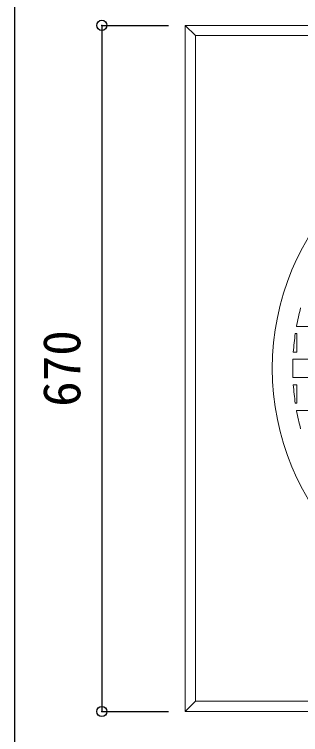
# Model space of a CAD drawing. Units: millimetres at full size, sheet at 1:20; details may follow other scales. Extents: x -2685 to 2715, y -1915 to 1785.
# Drawn here: x -2685 to -2406, y -1273 to -569 of the extents above; entities that cross this region are included whole.
import ezdxf
from ezdxf.enums import TextEntityAlignment as Align

# ---------------------------------------------------------------- set-up
doc = ezdxf.new("R2010")
doc.units = ezdxf.units.MM
doc.header["$LTSCALE"] = 20
doc.header["$PDMODE"] = 32
doc.header["$PDSIZE"] = 10
doc.layers.add('0-1_躯体', color=3, linetype='Continuous', lineweight=18)
doc.layers.add('0-3_建具', color=7, linetype='Continuous')
doc.layers.add('F-0_F-0ﾚｲﾔ', color=2, linetype='Continuous')
doc.styles.add('ＭＳ ゴシック', font='')
doc.styles.get('ＭＳ ゴシック').set_extended_font_data('MS Gothic')

msp = doc.modelspace()

# ---------------------------------------------------------------- linework, layer by layer
at = {"layer": '0-1_躯体'}
for p, q in [((-2518.28, -580.17), (-2508.28, -590.17)), ((-2409.6, -874.17), (-2393.28, -874.17)), ((-2410.75, -881.17), (-2409.28, -881.17)), ((-2409.28, -881.17), (-2409.28, -899.17)), ((-2412.72, -899.17), (-2409.28, -899.17)), ((-2413.1, -906.17), (-2393.28, -906.17)), ((-2413.1, -924.17), (-2393.28, -924.17)), ((-2412.72, -931.17), (-2409.28, -931.17)), ((-2409.28, -949.17), (-2409.28, -931.17)), ((-2410.75, -949.17), (-2409.28, -949.17)), ((-2409.6, -956.17), (-2393.28, -956.17)), ((-2508.28, -1240.17), (-2518.28, -1250.17))]:
    msp.add_line(p, q, dxfattribs=at)
for points in [[(-2518.28, -1250.17), (-1848.28, -1250.17), (-1848.28, -580.17), (-2518.28, -580.17)], [(-2508.28, -1240.17), (-1858.28, -1240.17), (-1858.28, -590.17), (-2508.28, -590.17)]]:
    msp.add_lwpolyline(points, close=True, dxfattribs=at)
for radius, start, end in [(250, 2.24255, 180), (230, 165.13623, 169.73152), (230, 171.49904, 176.01097), (230, 177.75742, 180), (250, 180, 357.75745), (230, 180, 182.24258), (230, 183.98903, 188.50096), (230, 190.26848, 194.86377)]:
    msp.add_arc((-2183.28, -915.17), radius, start, end, dxfattribs=at)
at = {"layer": '0-3_建具'}
for p, q in [((-2599.87, -580.17), (-2599.87, -1250.17)), ((-2599.87, -580.17), (-2534.64, -580.17)), ((-2599.87, -1250.17), (-2534.64, -1250.17))]:
    msp.add_line(p, q, dxfattribs=at)
for p in [(-2599.87, -580.17), (-2599.87, -1250.17)]:
    msp.add_point(p, dxfattribs=at)
at = {"layer": 'F-0_F-0ﾚｲﾔ'}
msp.add_line((-2685.33, 1784.74), (-2685.33, -1915.26), dxfattribs=at)

# ---------------------------------------------------------------- texts
at = {"layer": '0-3_建具', "color": 4, "style": 'ＭＳ ゴシック'}
msp.add_text('670', height=36.66, rotation=90, dxfattribs=at).set_placement((-2609.87, -952.67), align=Align.BOTTOM_LEFT)

doc.saveas('drawing.dxf')
